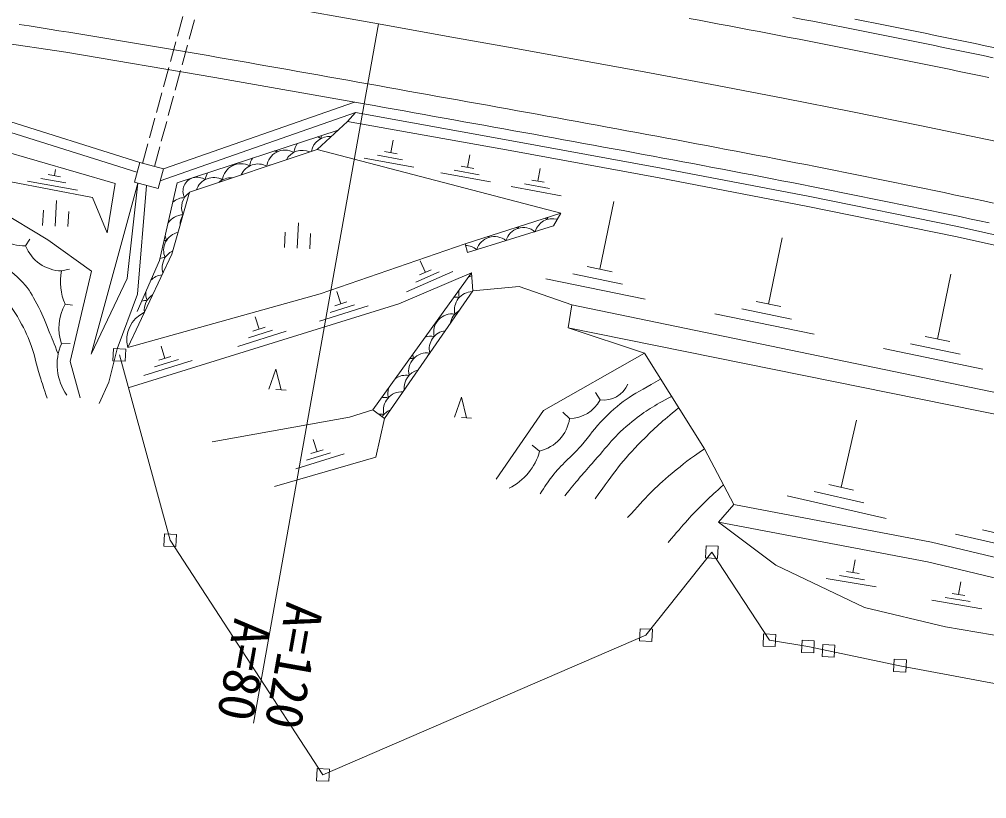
# Model space of a CAD drawing. Units: millimetres, scale not verified. Extents: x 40000 to 680000, y 20000 to 380000.
# Drawn here: x 98320 to 145998, y 262461 to 300855 of the extents above; entities that cross this region are included whole.
import ezdxf
from ezdxf.enums import TextEntityAlignment as Align

# ---------------------------------------------------------------- set-up
doc = ezdxf.new("R2010")
doc.units = ezdxf.units.MM
doc.header["$LTSCALE"] = 1000
doc.linetypes.add('CHAIN', pattern=[18.5, 12, -1.5, 3.5, -1.5])
for name, color, linetype, lineweight in [('M-BGD', 7, 'Continuous', 13), ('M-BMK', 2, 'CHAIN', 13), ('M-BMK-ROW', 30, 'Continuous', 13), ('M-STR-HTXT', 7, 'Continuous', 13)]:
    doc.layers.add(name, color=color, linetype=linetype, lineweight=lineweight)
doc.styles.add('ＭＳ ゴシック', font='')
doc.styles.get('ＭＳ ゴシック').set_extended_font_data('MS Gothic')

msp = doc.modelspace()

# ---------------------------------------------------------------- linework, layer by layer
at = {"layer": 'M-BGD'}
for p, q in [((106111, 300031), (106374, 300995)), ((106690, 299872), (106953, 300837)), ((100605, 299231), (93275, 300331)), ((105768, 298777), (106032, 299741)), ((106347, 298618), (106610, 299583)), ((107949, 297997), (100605, 299231)), ((104260, 293797), (89295, 298510)), ((105425, 297523), (105689, 298487)), ((104110, 293320), (89156, 298030)), ((106004, 297364), (106268, 298329)), ((115317, 296692), (107949, 297997)), ((105082, 296269), (105346, 297233)), ((105661, 296110), (105925, 297075)), ((105419, 293488), (114843, 296776)), ((105264, 292904), (114886, 296261)), ((114886, 296261), (114494, 295823)), ((114886, 296261), (122602, 294878)), ((104740, 295015), (105003, 295979)), ((105318, 294856), (105582, 295821)), ((114494, 295823), (113002, 294449)), ((114494, 295823), (122513, 294386)), ((114037, 295402), (106106, 292804)), ((103050, 292771), (95591, 294932)), ((104397, 293761), (104661, 294725)), ((116631, 294289), (116745, 294909)), ((122602, 294878), (129953, 293530)), ((104976, 293602), (105239, 294567)), ((113002, 294449), (106711, 292341)), ((113002, 294449), (125011, 291304)), ((116938, 294233), (116323, 294346)), ((120410, 293560), (120525, 294180)), ((122513, 294386), (129862, 293039)), ((99718, 289986), (93379, 293817)), ((104260, 293797), (104002, 292831)), ((105419, 293488), (104260, 293797)), ((117769, 293571), (115311, 294024)), ((117200, 293930), (115971, 294157)), ((100046, 293154), (100102, 293458)), ((105162, 292522), (105419, 293488)), ((121549, 292842), (119090, 293295)), ((120980, 293201), (119750, 293428)), ((120718, 293504), (120103, 293617)), ((123881, 292883), (123995, 293503)), ((129953, 293530), (137277, 292129)), ((97815, 292860), (101928, 292075)), ((101185, 292436), (98726, 292889)), ((100616, 292795), (99386, 293021)), ((100354, 293098), (99739, 293211)), ((104154, 292791), (101865, 284362)), ((102650, 290339), (103050, 292771)), ((103633, 288084), (104154, 292791)), ((105162, 292522), (104002, 292831)), ((106106, 292804), (105234, 288980)), ((124450, 292524), (123221, 292751)), ((124188, 292827), (123573, 292940)), ((129862, 293039), (137180, 291638)), ((104585, 292675), (104141, 287317)), ((106711, 292341), (105837, 289293)), ((125019, 292165), (122561, 292618)), ((100091, 290674), (100153, 291923)), ((101928, 292075), (102650, 290339)), ((126925, 288549), (127615, 291879)), ((137277, 292129), (144565, 290645)), ((99466, 290706), (99504, 291455)), ((100715, 290643), (100752, 291392)), ((137180, 291638), (144462, 290156)), ((120291, 289799), (125011, 291304)), ((125011, 291304), (124654, 290676)), ((111392, 289619), (111429, 290368)), ((112016, 289588), (112079, 290836)), ((120405, 289369), (124654, 290676)), ((144565, 290645), (151813, 289051)), ((98625, 289695), (98839, 290033)), ((101874, 288443), (99718, 289986)), ((112640, 289557), (112678, 290306)), ((135249, 286826), (135924, 290086)), ((144462, 290156), (151701, 288564)), ((113147, 287340), (120291, 289799)), ((120291, 289799), (120405, 289369)), ((105837, 289293), (103660, 284684)), ((105234, 288980), (104131, 286465)), ((118337, 288388), (118080, 288964)), ((100402, 288461), (100795, 288547)), ((118622, 288515), (118051, 288261)), ((127537, 288422), (126313, 288675)), ((100819, 284003), (101874, 288443)), ((101865, 284362), (103633, 288084)), ((115751, 281610), (120599, 288365)), ((120599, 288365), (117033, 286844)), ((119682, 288440), (117398, 287423)), ((119009, 288414), (117867, 287905)), ((120599, 288365), (120674, 287481)), ((129171, 287063), (124275, 288076)), ((128048, 287806), (125600, 288312)), ((143573, 285104), (144233, 288293)), ((122956, 287695), (120674, 287481)), ((122956, 287695), (125554, 286790)), ((104141, 287317), (103148, 284630)), ((103660, 284684), (113147, 287340)), ((114165, 286841), (113977, 287443)), ((120674, 287481), (116316, 281188)), ((100580, 286821), (100948, 286770)), ((117033, 286844), (103688, 282705)), ((115508, 286737), (113121, 285991)), ((114836, 286789), (113643, 286416)), ((114464, 286935), (113867, 286748)), ((125554, 286790), (125376, 285654)), ((155884, 280514), (125554, 286790)), ((136372, 286083), (133924, 286590)), ((135861, 286700), (134637, 286953)), ((110135, 285592), (109947, 286193)), ((137495, 285340), (132598, 286354)), ((110433, 285685), (109836, 285498)), ((125376, 285654), (129130, 284407)), ((155640, 279543), (125376, 285654)), ((111477, 285487), (109091, 284741)), ((110806, 285539), (109613, 285166)), ((144185, 284977), (142961, 285230)), ((100395, 284870), (100819, 284886)), ((105497, 284153), (105309, 284755)), ((144695, 284361), (142247, 284867)), ((103148, 284630), (102735, 282983)), ((105795, 284246), (105199, 284060)), ((129130, 284407), (124161, 281581)), ((129130, 284407), (132086, 279697)), ((145818, 283618), (140922, 284631)), ((101318, 282209), (100819, 284003)), ((106839, 284049), (104453, 283303)), ((106168, 284101), (104975, 283728)), ((110621, 282634), (110970, 283617)), ((110970, 283617), (111220, 282604)), ((102735, 282983), (102255, 281931)), ((110970, 282616), (111470, 282591)), ((126944, 282102), (126714, 282468)), ((119765, 281251), (120115, 282235)), ((120115, 282235), (120364, 281221)), ((115751, 281610), (114597, 281250)), ((116316, 281188), (115751, 281610)), ((124161, 281581), (121816, 278202)), ((125441, 281191), (125116, 281507)), ((114597, 281250), (107821, 280048)), ((115899, 279281), (116316, 281188)), ((120115, 281233), (120614, 281208)), ((138830, 277799), (139585, 281115)), ((112993, 279552), (112807, 280154)), ((123965, 279584), (123602, 279879)), ((114334, 279441), (111945, 278706)), ((113664, 279496), (112469, 279129)), ((113291, 279643), (112694, 279460)), ((132086, 279697), (133544, 276952)), ((110889, 277839), (115899, 279281)), ((139938, 277034), (137501, 277589)), ((139440, 277661), (138221, 277938)), ((141046, 276269), (136171, 277379)), ((133544, 276952), (132789, 276088)), ((143286, 275100), (133544, 276952)), ((135601, 273967), (132789, 276088)), ((143075, 274122), (132789, 276088)), ((148226, 275148), (145789, 275703)), ((149334, 274383), (144459, 275493)), ((150538, 273362), (143286, 275100)), ((139404, 273599), (139510, 274221)), ((139971, 271874), (135601, 273967)), ((150307, 272389), (143075, 274122)), ((140553, 272897), (138088, 273315)), ((139979, 273248), (138746, 273457)), ((139712, 273547), (139096, 273651)), ((144613, 272519), (144719, 273141)), ((145188, 272169), (143955, 272377)), ((144922, 272467), (144305, 272572)), ((143966, 270927), (139971, 271874)), ((145762, 271818), (143297, 272235)), ((148586, 270129), (143966, 270927))]:
    msp.add_line(p, q, dxfattribs=at)
for points in [[(131330, 300903), (131823, 300811), (132316, 300718), (132809, 300626), (133302, 300533), (133795, 300439), (134288, 300346), (134781, 300252), (135274, 300157), (135767, 300063), (136260, 299968), (136753, 299873), (137246, 299777), (137739, 299681), (138232, 299584), (138725, 299488), (139218, 299390), (139710, 299293), (140203, 299195), (140696, 299096), (141189, 298997), (141682, 298898), (142174, 298798), (142667, 298698), (143160, 298598), (143652, 298496), (144145, 298395), (144637, 298293), (145129, 298190), (145622, 298087), (146114, 297983)], [(136450, 300950), (136943, 300854), (137437, 300758), (137931, 300662), (138424, 300566), (138918, 300469), (139412, 300371), (139905, 300274), (140399, 300175), (140892, 300077), (141386, 299978), (141880, 299878), (142373, 299778), (142867, 299678), (143360, 299577), (143854, 299476), (144347, 299374), (144841, 299272), (145334, 299169), (145827, 299066), (146321, 298962)], [(139508, 300862), (140002, 300764), (140497, 300666), (140991, 300567), (141485, 300468), (141979, 300368), (142473, 300268), (142967, 300168), (143461, 300067), (143954, 299966), (144448, 299864), (144942, 299761), (145436, 299658), (145930, 299555), (146424, 299451)], [(115492, 297676), (115000, 297764), (114508, 297852), (114016, 297940), (113524, 298028), (113033, 298115), (112541, 298203), (112050, 298290), (111558, 298377), (111067, 298464), (110575, 298551), (110084, 298638), (109593, 298724), (109102, 298811), (108611, 298896), (108120, 298982), (107629, 299067), (107139, 299152), (106648, 299237), (106157, 299321), (105667, 299405), (105176, 299488), (104686, 299571), (104195, 299654), (103705, 299736), (103214, 299818), (102724, 299899), (102234, 299980), (101743, 300060), (101253, 300139), (100763, 300218), (100273, 300297), (99783, 300375), (99292, 300452), (98802, 300528), (98312, 300604)], [(115492, 297676), (115985, 297589), (116477, 297501), (116969, 297413), (117461, 297325), (117953, 297237), (118445, 297149), (118936, 297061), (119428, 296973), (119920, 296885), (120412, 296796), (120903, 296708), (121395, 296620), (121886, 296531), (122378, 296443), (122869, 296354), (123360, 296265), (123851, 296176), (124342, 296087), (124833, 295998), (125324, 295909), (125815, 295819), (126306, 295729), (126797, 295640), (127287, 295550), (127778, 295459), (128268, 295369), (128758, 295278), (129249, 295187), (129739, 295096), (130229, 295005), (130719, 294913), (131208, 294821), (131698, 294729), (132188, 294637), (132677, 294544), (133167, 294451), (133656, 294358), (134145, 294265), (134634, 294171), (135123, 294077), (135612, 293982), (136101, 293887), (136589, 293792), (137078, 293696), (137566, 293601), (138054, 293504), (138542, 293408), (139030, 293311), (139518, 293213), (140006, 293115), (140494, 293017), (140981, 292918), (141468, 292819), (141955, 292720), (142442, 292620), (142929, 292519), (143416, 292418), (143903, 292317), (144389, 292215), (144875, 292113), (145361, 292010), (145847, 291906), (146333, 291803)], [(115317, 296692), (115809, 296604), (116301, 296516), (116793, 296428), (117285, 296340), (117777, 296252), (118269, 296164), (118760, 296076), (119252, 295988), (119743, 295900), (120235, 295812), (120726, 295724), (121218, 295636), (121709, 295547), (122200, 295459), (122691, 295370), (123182, 295281), (123673, 295192), (124164, 295103), (124654, 295014), (125145, 294925), (125636, 294835), (126126, 294746), (126616, 294656), (127106, 294566), (127596, 294476), (128086, 294386), (128576, 294295), (129066, 294204), (129556, 294113), (130045, 294022), (130535, 293930), (131024, 293839), (131513, 293747), (132002, 293654), (132491, 293562), (132980, 293469), (133468, 293376), (133957, 293282), (134445, 293189), (134934, 293095), (135422, 293000), (135910, 292906), (136398, 292811), (136885, 292715), (137373, 292619), (137861, 292523), (138348, 292427), (138835, 292330), (139322, 292233), (139809, 292135), (140296, 292037), (140782, 291938), (141269, 291839), (141755, 291740), (142241, 291640), (142727, 291540), (143212, 291439), (143698, 291338), (144183, 291236), (144669, 291134), (145154, 291032), (145639, 290928), (146123, 290825)]]:
    msp.add_lwpolyline(points, dxfattribs=at)
for centre, radius, start, end in [((114088, 294880), 903, 163.5878, 173.2721), ((112753, 294196), 903, 142.378, 173.2721), ((113603, 294182), 903, 84.5784, 169.0522), ((112753, 294196), 903, 60.9822, 73.8939), ((111418, 293512), 903, 60.9822, 173.2721), ((110568, 293526), 903, 60.9822, 69.2647), ((111903, 294210), 903, 166.8716, 173.2721), ((112268, 293498), 903, 66.2932, 150.7617), ((109233, 292842), 903, 60.9822, 173.2721), ((110083, 292828), 903, 60.9822, 156.0727), ((110568, 293526), 903, 147.0073, 173.2721), ((110933, 292814), 903, 99.9278, 117.1271), ((108383, 292856), 903, 151.2121, 173.2721), ((108383, 292856), 903, 60.9822, 65.0598), ((109718, 293540), 903, 170.0447, 173.2721), ((107085, 292390), 699, 106.1065, 206.9854), ((107048, 292172), 903, 60.9822, 100.0328), ((107898, 292158), 903, 60.9822, 160.966), ((108748, 292144), 903, 85.9501, 131.1048), ((107221, 291583), 903, 124.7452, 203.2721), ((106478, 291170), 903, 90.9822, 130.6167), ((98551, 291637), 1943, 202.0235, 272.1898), ((106407, 290323), 903, 90.9822, 146.3759), ((107150, 290736), 903, 147.1271, 180.8902), ((124600, 290134), 903, 74.5336, 163.2721), ((123766, 290296), 903, 50.9822, 57.8103), ((125199, 290738), 903, 156.3378, 163.2721), ((123167, 289693), 903, 50.9822, 163.2721), ((122332, 289854), 903, 50.9822, 56.6194), ((123766, 290296), 903, 157.5499, 163.2721), ((124001, 289531), 903, 104.7379, 109.4578), ((106335, 289476), 903, 102.3415, 203.2721), ((105592, 289063), 903, 90.9822, 98.6213), ((106407, 290323), 903, 187.9553, 203.2721), ((121733, 289251), 903, 50.9822, 163.2136), ((120899, 289412), 903, 50.9822, 55.4482), ((122332, 289854), 903, 158.7408, 163.2721), ((100447, 290422), 1962, 201.7638, 268.6743), ((106264, 288629), 903, 115.0996, 196.8356), ((120300, 288809), 903, 51.0407, 89.093), ((105521, 288216), 903, 90.9822, 106.9885), ((102985, 287912), 2641, 167.9981, 204.3892), ((105450, 287369), 903, 96.2093, 135.5417), ((120883, 287363), 903, 107.5694, 118.8605), ((120883, 287363), 903, 169.8129, 193.2721), ((105379, 286522), 903, 123.1167, 186.3173), ((105450, 287369), 903, 177.0787, 203.2721), ((119863, 286264), 903, 80.9822, 98.31), ((120666, 286542), 903, 91.0849, 193.2721), ((102664, 285640), 2396, 150.4502, 198.7369), ((104636, 286109), 903, 90.9822, 108.3741), ((105133, 285052), 1518, 115.4092, 194.0248), ((119645, 285442), 903, 80.9822, 193.2721), ((119863, 286264), 903, 190.3635, 193.2721), ((120449, 285720), 903, 120.1575, 170.4281), ((118842, 285165), 903, 80.9822, 83.4069), ((118625, 284343), 903, 80.9822, 109.5283), ((119428, 284620), 903, 97.3136, 193.2721), ((102768, 283839), 2587, 156.5124, 215.3011), ((118408, 283521), 903, 80.9822, 193.2721), ((118625, 284343), 903, 179.1451, 193.2721), ((119211, 283799), 903, 137.1271, 153.4585), ((117604, 283244), 903, 80.9822, 92.1162), ((117387, 282422), 903, 80.9822, 125.7439), ((118191, 282699), 903, 104.2268, 186.3588), ((127108, 283415), 1323, 262.8882, 336.3085), ((117170, 281600), 903, 86.4941, 193.2721), ((117387, 282422), 903, 162.9296, 193.2721), ((116367, 281323), 903, 80.9822, 102.0142), ((125433, 282899), 1708, 270.2633, 332.2065), ((116150, 280501), 903, 80.9822, 97.1873), ((116953, 280778), 903, 112.2757, 146.5933), ((123507, 281486), 1956, 283.5272, 351.3231), ((121191, 280331), 2872, 296.2379, 344.9379)]:
    msp.add_arc(centre, radius, start, end, dxfattribs=at)
for points, knots in [([(100236, 284368), (100014, 284935), (99955, 285084), (99763, 285539), (99548, 286049), (99460, 286353), (99186, 286834), (98942, 287263), (98835, 287535), (98493, 287892), (97734, 288686), (97139, 288946), (96325, 289684), (95930, 290041), (95770, 290303), (95404, 290690), (94746, 291387), (94474, 291889), (93704, 292459), (93206, 292828), (92890, 292983), (92350, 293285), (91429, 293799), (90911, 294089), (89943, 294507), (88276, 295226), (87264, 295430), (85522, 295943), (83482, 296543), (82298, 296729), (80257, 297326), (78907, 297721), (78200, 298120), (76825, 298418), (75972, 298602), (75658, 298662), (74623, 298788)], [0, 0, 0, 0, 1, 1, 1, 2, 2, 2, 3, 3, 3, 4, 4, 4, 5, 5, 5, 6, 6, 6, 7, 7, 7, 8, 8, 8, 9, 9, 9, 10, 10, 10, 11, 11, 11, 12, 12, 12, 12]), ([(80523, 296152), (81343, 295991), (81582, 295928), (82251, 295745), (83411, 295427), (84027, 295136), (85147, 294697), (85991, 294367), (86439, 294123), (87269, 293758), (88463, 293233), (89169, 293019), (90329, 292421), (91234, 291954), (91701, 291617), (92551, 291056), (93322, 290547), (93726, 290220), (94496, 289709), (95021, 289360), (95355, 289224), (95858, 288843), (96416, 288419), (96698, 288137), (97166, 287615), (97625, 287103), (97869, 286797), (98223, 286209), (98541, 285682), (98686, 285364), (98898, 284787), (99107, 284217), (99146, 283873), (99328, 283294), (99463, 282864), (99510, 282724), (99692, 282198)], [0, 0, 0, 0, 1, 1, 1, 2, 2, 2, 3, 3, 3, 4, 4, 4, 5, 5, 5, 6, 6, 6, 7, 7, 7, 8, 8, 8, 9, 9, 9, 10, 10, 10, 11, 11, 11, 12, 12, 12, 12]), ([(129928, 283135), (128602, 282366), (128067, 282140), (127138, 281190), (126657, 280698), (126457, 280360), (126004, 279842), (125469, 279229), (125064, 278976), (124575, 278326), (124331, 278002), (124240, 277882), (123985, 277471)], [0, 0, 0, 0, 1, 1, 1, 2, 2, 2, 3, 3, 3, 4, 4, 4, 4]), ([(130464, 282281), (129547, 281789), (129235, 281600), (128531, 281045), (127655, 280355), (127299, 279815), (126559, 278981), (126016, 278369), (125838, 278161), (125204, 277384)], [0, 0, 0, 0, 1, 1, 1, 2, 2, 2, 3, 3, 3, 3]), ([(130817, 281718), (129941, 281005), (129681, 280764), (129010, 280091), (127999, 279075), (127706, 278617), (126699, 277240)], [0, 0, 0, 0, 1, 1, 1, 2, 2, 2, 2]), ([(132086, 279697), (131316, 279165), (131092, 278989), (130491, 278490), (129563, 277718), (129280, 277373), (128300, 276310)], [0, 0, 0, 0, 1, 1, 1, 2, 2, 2, 2]), ([(133032, 277915), (132598, 277541), (132481, 277425), (132139, 277099), (131370, 276364), (131145, 276065), (130303, 275086)], [0, 0, 0, 0, 1, 1, 1, 2, 2, 2, 2])]:
    msp.add_open_spline(points, degree=3, knots=knots, dxfattribs=at)
at = {"layer": 'M-BMK'}
for points in [[(116020, 300630), (113792, 301027), (111564, 301423), (109336, 301815), (107107, 302202), (104876, 302582), (102644, 302953), (100410, 303313), (98174, 303660), (95936, 303993), (93696, 304310), (91453, 304610), (89207, 304889), (86959, 305147), (84709, 305381), (82456, 305591), (80200, 305773), (77943, 305926), (76412, 306013)], [(116020, 300630), (119361, 300032), (122702, 299433), (126041, 298827), (129380, 298214), (132716, 297590), (136050, 296953), (139380, 296300), (142707, 295628), (146030, 294935), (149347, 294218), (152659, 293474), (155254, 292870)]]:
    msp.add_lwpolyline(points, dxfattribs=at)
at = {"layer": 'M-BMK-ROW'}
for p, q in [((102966, 284636), (102936, 284037)), ((103565, 284606), (102966, 284636)), ((103535, 284007), (103565, 284606)), ((102936, 284037), (103535, 284007)), ((105472, 275507), (105442, 274908)), ((106071, 275477), (105472, 275507)), ((106041, 274878), (106071, 275477)), ((105442, 274908), (106041, 274878)), ((132167, 274923), (132136, 274324)), ((132766, 274893), (132167, 274923)), ((132736, 274294), (132766, 274893)), ((132136, 274324), (132736, 274294)), ((128923, 270833), (128893, 270234)), ((129522, 270803), (128923, 270833)), ((129492, 270204), (129522, 270803)), ((135005, 270580), (134975, 269980)), ((135605, 270550), (135005, 270580)), ((135574, 269950), (135605, 270550)), ((128893, 270234), (129492, 270204)), ((134975, 269980), (135574, 269950)), ((136905, 270269), (136875, 269669)), ((137504, 270239), (136905, 270269)), ((137474, 269639), (137504, 270239)), ((137919, 270056), (137889, 269457)), ((138518, 270026), (137919, 270056)), ((138488, 269427), (138518, 270026)), ((136875, 269669), (137474, 269639)), ((137889, 269457), (138488, 269427)), ((141442, 269326), (141412, 268727)), ((142042, 269296), (141442, 269326)), ((142012, 268697), (142042, 269296)), ((141412, 268727), (142012, 268697)), ((113001, 263946), (112971, 263346)), ((113601, 263915), (113001, 263946)), ((113570, 263316), (113601, 263915)), ((112971, 263346), (113570, 263316))]:
    msp.add_line(p, q, dxfattribs=at)
msp.add_lwpolyline([(103251, 284322), (105757, 275193), (113286, 263631), (129207, 270519), (132451, 274608), (135290, 270265), (137189, 269954), (138203, 269741), (141727, 269012), (149382, 267576), (157508, 255982), (166927, 255023), (176948, 260065), (179060, 261757), (179728, 262182), (191035, 267085), (199453, 267148), (209004, 268014), (215771, 265274), (223472, 264490)], dxfattribs=at)
at = {"layer": 'M-STR-HTXT'}
msp.add_line((116020, 300630), (109866, 266175), dxfattribs=at)

# ---------------------------------------------------------------- texts
at = {"layer": 'M-STR-HTXT', "style": 'ＭＳ ゴシック'}
msp.add_text('A=120', height=1833, rotation=259.874, dxfattribs=at).set_placement((109866, 266175), align=Align.BOTTOM_RIGHT)
msp.add_text('A=80', height=1833, rotation=259.874, dxfattribs=at).set_placement((109866, 266175), align=Align.TOP_RIGHT)

doc.saveas('drawing.dxf')
